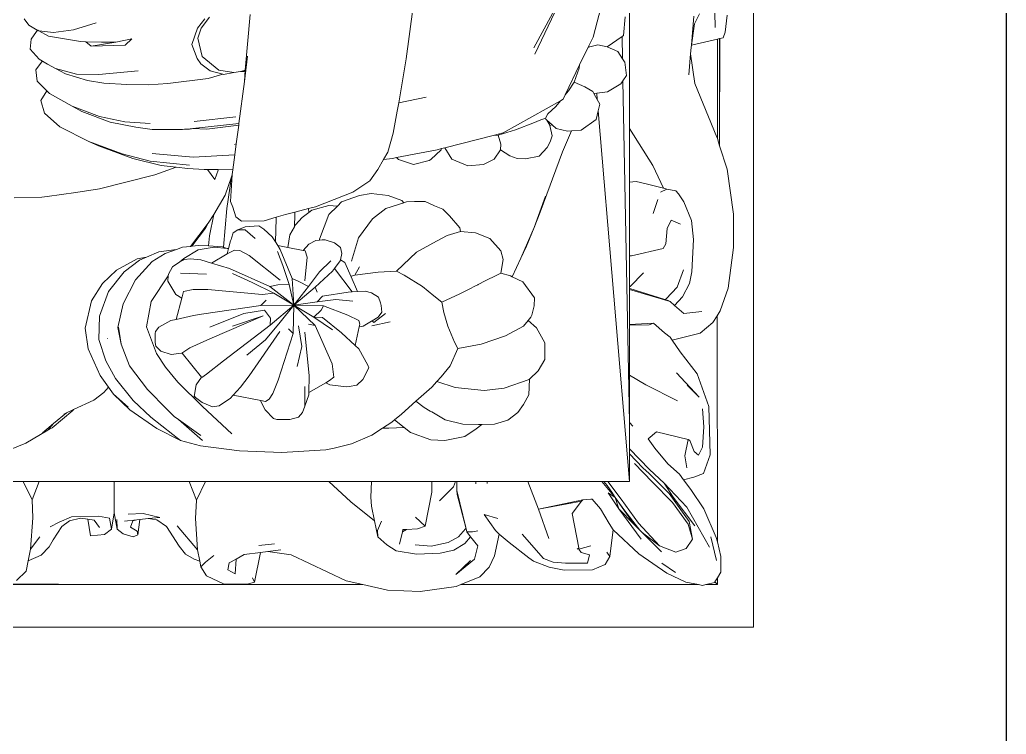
# Model space of a CAD drawing. Header units: millimetres. Extents: x 75500 to 345360, y -224327 to 19532.
# Drawn here: x 129546.4 to 129793.2, y -24538.2 to -24359.4 of the extents above; entities that cross this region are included whole.
import ezdxf

# ---------------------------------------------------------------- set-up
doc = ezdxf.new("R2010")
doc.units = ezdxf.units.MM
doc.header["$LTSCALE"] = 0.01
doc.layers.add('A-WALL', color=7, linetype='Continuous', lineweight=30)
doc.layers.add('hatch', color=251, linetype='Continuous', lineweight=0)

# ---------------------------------------------------------------- blocks, each defined once
blk = doc.blocks.new('GANESH')
at = {"layer": 'hatch'}
for p, q in [((967172.57, -140963.9), (966931.47, -140963.9)), ((967172.57, -141110.72), (967172.57, -140963.9)), ((967125.37, -140966.2), (967120.22, -140966.93)), ((967129.19, -140966.21), (967125.37, -140966.2)), ((967133.81, -140966.81), (967129.19, -140966.21)), ((967104.54, -140967.15), (967102.6, -140966.93)), ((967104.54, -140967.15), (967105.18, -140967.37)), ((967105.18, -140967.37), (967105.28, -140967.76)), ((967117.53, -140967.78), (967105.28, -140967.76)), ((967105.28, -140967.76), (967105.28, -140967.79)), ((967117.53, -140967.78), (967105.28, -140967.79)), ((967105.28, -140967.79), (967105.34, -140968.04)), ((967117.53, -140967.78), (967116.7, -140968.04)), ((967117.53, -140967.78), (967120.22, -140966.93)), ((967133.81, -140966.81), (967136.42, -140967.7)), ((967136.98, -140968.06), (967136.42, -140967.7)), ((967162.82, -140968.04), (967164.49, -140967.63)), ((967164.49, -140967.63), (967166.29, -140967.65)), ((967166.29, -140967.65), (967166.96, -140968.03)), ((967104.03, -140968.3), (967102.29, -140968.34)), ((967116.7, -140968.04), (967105.34, -140968.04)), ((967105.34, -140968.04), (967106.03, -140970.99)), ((967116.54, -140968.09), (967110.42, -140970.63)), ((967116.7, -140968.04), (967116.54, -140968.09)), ((967162.82, -140968.04), (967136.98, -140968.06)), ((967137.76, -140968.57), (967136.98, -140968.06)), ((967137.76, -140968.57), (967138.97, -140970.01)), ((967147.36, -140969.03), (967152.89, -140968.86)), ((967152.89, -140968.86), (967155, -140969.61)), ((967163.43, -140968.93), (967158.87, -140971.53)), ((967159.06, -140969.6), (967162.33, -140968.16)), ((967164.97, -140968.12), (967162.24, -140968.79)), ((967162.33, -140968.16), (967162.82, -140968.04)), ((967167.72, -140968.03), (967166.96, -140968.03)), ((967166.96, -140968.03), (967167.4, -140968.31)), ((967167.72, -140968.03), (967167.4, -140968.31)), ((967167.4, -140968.31), (967167.48, -140968.33)), ((967167.48, -140968.33), (967167.72, -140969.35)), ((967167.72, -140968.03), (967167.72, -140969.35)), ((967102.47, -140970.08), (967103.59, -140970.65)), ((967136.73, -140971.86), (967136.48, -140969.83)), ((967138.97, -140970.01), (967139.77, -140973.2)), ((967146.27, -140970.11), (967143.52, -140972.69)), ((967143.63, -140970.36), (967147.36, -140969.03)), ((967144.91, -140971.48), (967146.27, -140970.11)), ((967149.66, -140969.6), (967147.61, -140969.75)), ((967152.01, -140969.73), (967149.66, -140969.6)), ((967152.9, -140970.19), (967152.01, -140969.73)), ((967155, -140969.61), (967155.42, -140970.73)), ((967159.06, -140969.6), (967156.84, -140971.06)), ((967167.72, -140969.35), (967167.82, -140969.74)), ((967167.82, -140969.74), (967167.72, -140970.19)), ((967106.03, -140970.99), (967102.71, -140970.73)), ((967103.59, -140970.65), (967106.03, -140970.99)), ((967106.03, -140970.99), (967106.29, -140971.03)), ((967107.03, -140971.09), (967106.29, -140971.03)), ((967107.03, -140971.09), (967110.42, -140970.63)), ((967109.43, -140971.28), (967107.03, -140971.09)), ((967123.94, -140971.87), (967126.1, -140970.98)), ((967126.1, -140970.98), (967128.26, -140970.76)), ((967131.94, -140970.95), (967128.26, -140970.76)), ((967131.94, -140970.95), (967133.29, -140971.22)), ((967133.29, -140971.22), (967134.83, -140972.02)), ((967141.1, -140972.27), (967143.63, -140970.36)), ((967151.14, -140971.37), (967151.25, -140971.2)), ((967151.25, -140971.2), (967152.49, -140970.68)), ((967152.49, -140970.68), (967152.9, -140970.19)), ((967155.73, -140971.89), (967155.42, -140970.73)), ((967155.73, -140971.89), (967156.84, -140971.06)), ((967161.01, -140970.63), (967157.7, -140973.08)), ((967162.52, -140970.88), (967160.49, -140971.26)), ((967162.52, -140970.88), (967160.82, -140971.37)), ((967163.6, -140971.62), (967162.52, -140970.88)), ((967167.72, -140970.19), (967167.42, -140971.64)), ((967167.72, -140970.19), (967167.72, -140997.37)), ((967123.05, -140972.49), (967123.94, -140971.87)), ((967126.5, -140972.26), (967126.04, -140973.32)), ((967133.7, -140972.65), (967131.73, -140971.89)), ((967134.83, -140972.02), (967135.8, -140972.93)), ((967135.8, -140972.93), (967136.73, -140971.86)), ((967139.77, -140973.2), (967141.1, -140972.27)), ((967151.14, -140971.37), (967150.25, -140974.99)), ((967152.98, -140971.77), (967151.14, -140971.37)), ((967154.35, -140971.53), (967152.98, -140971.77)), ((967155.09, -140972.37), (967155.73, -140971.89)), ((967158.87, -140971.53), (967156.11, -140974.12)), ((967157.31, -140973.54), (967160.49, -140971.26)), ((967160.82, -140971.37), (967158.31, -140973.16)), ((967164.02, -140972.79), (967163.6, -140971.62)), ((967167.42, -140971.64), (967166.4, -140973.82)), ((967122.71, -140972.79), (967122.49, -140973.81)), ((967123.05, -140972.49), (967122.71, -140972.79)), ((967126.04, -140973.32), (967127, -140973.79)), ((967135.05, -140973.9), (967133.7, -140972.65)), ((967135.35, -140973.44), (967133.97, -140978.08)), ((967135.35, -140973.44), (967135.23, -140973.65)), ((967135.35, -140973.44), (967135.8, -140972.93)), ((967138.92, -140974.09), (967139.42, -140973.45)), ((967139.42, -140973.45), (967139.77, -140973.2)), ((967146.71, -140972.61), (967144.89, -140976.21)), ((967155.09, -140972.37), (967153.92, -140973.69)), ((967158.31, -140973.16), (967155.97, -140975.49)), ((967157.7, -140973.08), (967156.11, -140974.12)), ((967157.7, -140973.08), (967157.31, -140973.54)), ((967163.29, -140974.65), (967164.02, -140972.79)), ((967166.34, -140972.84), (967165.28, -140974.37)), ((967119.78, -140975.42), (967122.37, -140974.21)), ((967122.37, -140974.21), (967121.88, -140976.18)), ((967122.49, -140973.81), (967122.37, -140974.21)), ((967122.83, -140974.52), (967122.49, -140973.81)), ((967128.77, -140973.93), (967127, -140973.79)), ((967128.77, -140973.93), (967129.27, -140974.23)), ((967130.11, -140977.87), (967129.27, -140974.23)), ((967133.87, -140978.04), (967135.11, -140974.06)), ((967135.11, -140974.06), (967135.05, -140973.9)), ((967135.11, -140974.06), (967135.23, -140973.65)), ((967138.92, -140974.09), (967137.81, -140975.32)), ((967153.92, -140973.69), (967152.13, -140975.19)), ((967154.56, -140975.81), (967156.11, -140974.12)), ((967156.23, -140974.61), (967155, -140975.83)), ((967156.23, -140974.61), (967157.31, -140973.54)), ((967163.98, -140974.41), (967161.76, -140976.63)), ((967166.4, -140973.82), (967164.19, -140977.02)), ((967115.55, -140978.08), (967119.78, -140975.42)), ((967125.27, -140975.39), (967123.67, -140974.83)), ((967137.99, -140978.08), (967137.81, -140975.32)), ((967138.02, -140975.85), (967137.81, -140975.32)), ((967150.25, -140974.99), (967151.06, -140975.94)), ((967152.13, -140975.19), (967151.06, -140975.94)), ((967153.88, -140977.52), (967155.97, -140975.49)), ((967163.29, -140974.65), (967160.71, -140977.04)), ((967161.76, -140976.63), (967163.29, -140974.65)), ((967121.62, -140977.31), (967121.88, -140976.18)), ((967133.65, -140978.02), (967132.08, -140976.48)), ((967138.02, -140975.85), (967138.05, -140978.08)), ((967144.89, -140976.21), (967143.76, -140978.08)), ((967152.18, -140978.07), (967154.56, -140975.81)), ((967152.77, -140978.08), (967154.35, -140976.54)), ((967155, -140975.83), (967154.35, -140976.54)), ((967159.05, -140979.31), (967162.51, -140976.73)), ((967161.76, -140976.63), (967161.51, -140976.88)), ((967121.62, -140977.31), (967121.69, -140978.08)), ((967130.14, -140978.08), (967130.11, -140977.87)), ((967149.18, -140978.08), (967149.59, -140977.7)), ((967160.79, -140977.6), (967157.76, -140979.73)), ((967160.71, -140977.04), (967157.94, -140979.02)), ((967159.05, -140979.31), (967160.79, -140977.6)), ((967159.29, -140978.6), (967161.51, -140976.88)), ((967161.51, -140976.88), (967160.79, -140977.6)), ((967161.44, -140979.95), (967164.19, -140977.02)), ((967115.55, -140978.08), (967098.29, -140978.08)), ((967102.78, -140978.56), (967104.93, -140978.77)), ((967105.03, -140978.91), (967104.93, -140978.77)), ((967105.03, -140978.91), (967107.59, -140978.87)), ((967106.21, -140980.63), (967105.03, -140978.91)), ((967106.75, -140979.43), (967107.59, -140978.87)), ((967107.59, -140978.87), (967107.95, -140978.64)), ((967107.99, -140978.63), (967107.95, -140978.64)), ((967109.5, -140978.44), (967107.99, -140978.63)), ((967109.5, -140978.44), (967110.1, -140978.83)), ((967110.1, -140978.83), (967149.18, -140978.08)), ((967110.1, -140978.83), (967110.46, -140979.06)), ((967111.38, -140980.6), (967110.46, -140979.06)), ((967113.54, -140981.65), (967155.91, -140978.08)), ((967121.69, -140978.08), (967115.55, -140978.08)), ((967130.14, -140978.08), (967121.69, -140978.08)), ((967133.68, -140978.08), (967130.14, -140978.08)), ((967133.68, -140978.08), (967133.65, -140978.02)), ((967133.87, -140978.08), (967133.68, -140978.08)), ((967133.87, -140978.08), (967133.87, -140978.04)), ((967133.97, -140978.08), (967133.87, -140978.08)), ((967137.99, -140978.08), (967133.97, -140978.08)), ((967137.99, -140978.08), (967138.05, -140978.08)), ((967138.05, -140978.08), (967143.76, -140978.08)), ((967143.76, -140978.08), (967149.18, -140978.08)), ((967149.18, -140978.08), (967151.25, -140978.07)), ((967151.25, -140978.07), (967152.18, -140978.07)), ((967152.72, -140978.07), (967152.18, -140978.07)), ((967152.72, -140978.07), (967152.77, -140978.08)), ((967155.91, -140978.08), (967152.77, -140978.08)), ((967155.91, -140980.55), (967155.91, -140978.08)), ((967157.94, -140979.02), (967155.91, -140980.55)), ((967159.29, -140978.6), (967157.76, -140979.73)), ((967106.75, -140979.43), (967106.21, -140980.63)), ((967155.91, -140981.23), (967157.76, -140979.73)), ((967157.16, -140980.1), (967156.4, -140980.65)), ((967157.76, -140979.73), (967157.16, -140980.1)), ((967159.05, -140979.31), (967157.21, -140980.5)), ((967157.21, -140980.5), (967157.76, -140979.73)), ((967159.05, -140979.31), (967157.76, -140979.73)), ((967161.44, -140979.95), (967160.73, -140980.42)), ((967163.23, -140980.16), (967161.44, -140979.95)), ((967163.23, -140980.16), (967164.52, -140980.32)), ((967105.11, -140982.24), (967100.86, -140981.11)), ((967106.21, -140980.63), (967106, -140981.71)), ((967111.38, -140980.6), (967111.53, -140981.82)), ((967155.91, -140981), (967155.91, -140980.55)), ((967155.91, -140981), (967156.4, -140980.65)), ((967155.91, -140981.23), (967155.91, -140981)), ((967155.91, -140989.69), (967155.91, -140981.23)), ((967160.73, -140980.42), (967159.05, -140981.39)), ((967164.52, -140980.32), (967164.02, -140980.68)), ((967165.41, -140980.86), (967164.52, -140980.32)), ((967166.01, -140982.31), (967165.41, -140980.86)), ((967106.19, -140982.75), (967105.11, -140982.24)), ((967106, -140981.71), (967106.22, -140982.63)), ((967111.35, -140982.26), (967110.82, -140983.19)), ((967111.35, -140982.26), (967111.57, -140982.14)), ((967111.53, -140981.82), (967112.26, -140981.76)), ((967111.53, -140981.82), (967111.57, -140982.14)), ((967111.57, -140982.14), (967112.26, -140981.76)), ((967112.26, -140981.76), (967112.8, -140981.47)), ((967112.8, -140981.47), (967113.54, -140981.65)), ((967113.54, -140981.65), (967114.55, -140981.9)), ((967114.55, -140981.9), (967115.77, -140983.62)), ((967159.05, -140981.39), (967157.96, -140982.35)), ((967157.96, -140982.51), (967157.96, -140982.35)), ((967158.01, -140983.42), (967157.96, -140982.51)), ((967163.67, -140983.86), (967163.3, -140982.49)), ((967166.06, -140985.55), (967166.01, -140982.31)), ((967106.22, -140982.63), (967106.19, -140982.75)), ((967106.19, -140982.75), (967106.25, -140982.74)), ((967106.22, -140982.63), (967106.25, -140982.74)), ((967106.25, -140982.74), (967106.26, -140982.79)), ((967108.3, -140983.78), (967106.26, -140982.79)), ((967110.82, -140983.19), (967110.27, -140984.41)), ((967115.77, -140983.62), (967115.84, -140984.72)), ((967158.01, -140983.42), (967158.18, -140983.56)), ((967159.1, -140988.47), (967158.01, -140983.42)), ((967159.1, -140988.47), (967158.18, -140983.56)), ((967159.6, -140984.65), (967158.18, -140983.56)), ((967164.04, -140983.62), (967163.67, -140983.86)), ((967164.31, -140982.67), (967164.04, -140983.62)), ((967165.25, -140982.88), (967164.31, -140982.67)), ((967165.27, -140985.38), (967165.25, -140982.88)), ((967108.67, -140983.85), (967108.3, -140983.78)), ((967111.72, -140985.43), (967108.3, -140983.78)), ((967110.27, -140984.41), (967108.67, -140983.85)), ((967111.24, -140985.05), (967110.27, -140984.41)), ((967115.84, -140984.72), (967118.24, -140985.72)), ((967115.84, -140984.72), (967115.87, -140985.18)), ((967163.5, -140983.87), (967159.6, -140984.65)), ((967163.67, -140983.86), (967163.5, -140983.87)), ((967163.66, -140984.05), (967163.5, -140983.87)), ((967106.33, -140989.02), (967100.22, -140985.71)), ((967107.08, -140988.91), (967100.53, -140985.81)), ((967111.72, -140985.43), (967111.24, -140985.05)), ((967112.23, -140985.68), (967111.72, -140985.43)), ((967112.39, -140985.97), (967112.23, -140985.68)), ((967115.55, -140986.45), (967115.87, -140985.18)), ((967118.24, -140985.72), (967125.12, -140988.28)), ((967165.16, -140986.79), (967165.27, -140985.38)), ((967165.72, -140987.27), (967166.06, -140985.55)), ((967113.05, -140986.49), (967112.39, -140985.97)), ((967116.07, -140992.53), (967112.39, -140985.97)), ((967113.9, -140987.4), (967113.05, -140986.49)), ((967114.61, -140987.54), (967115.15, -140986.92)), ((967115.55, -140986.45), (967115.15, -140986.92)), ((967115.15, -140986.92), (967115.24, -140987.18)), ((967116.4, -140986.91), (967115.24, -140987.18)), ((967117.09, -140987.15), (967116.4, -140986.91)), ((967165.16, -140986.79), (967164.74, -140987.91)), ((967114.38, -140987.69), (967113.9, -140987.4)), ((967114.38, -140987.69), (967114.48, -140987.63)), ((967114.64, -140988.42), (967114.38, -140987.69)), ((967114.48, -140987.63), (967114.47, -140987.61)), ((967114.48, -140987.63), (967114.61, -140987.54)), ((967114.61, -140987.54), (967114.59, -140987.49)), ((967114.61, -140987.54), (967115.18, -140987.19)), ((967115.24, -140987.18), (967115.18, -140987.19)), ((967117.09, -140987.15), (967117.75, -140987.48)), ((967118.71, -140988.4), (967117.75, -140987.48)), ((967123.3, -140987.68), (967126.87, -140988.99)), ((967138.37, -140988.72), (967140.07, -140987.75)), ((967140.07, -140987.75), (967141.97, -140987.75)), ((967141.97, -140987.75), (967143.26, -140988.52)), ((967162.43, -140987.29), (967159.1, -140988.47)), ((967164.74, -140987.91), (967161.96, -140990.35)), ((967165.72, -140987.27), (967165.02, -140989.04)), ((967114.64, -140988.42), (967114.88, -140988.92)), ((967115.73, -140991.1), (967114.88, -140988.92)), ((967118.71, -140988.4), (967119.03, -140989.95)), ((967125.12, -140988.28), (967126.87, -140988.99)), ((967129.03, -140989.86), (967126.87, -140988.99)), ((967126.87, -140988.99), (967130.38, -140990.51)), ((967134.91, -140988.94), (967133.08, -140990.27)), ((967135.85, -140988.99), (967134.91, -140988.94)), ((967136.89, -140989.24), (967135.85, -140988.99)), ((967136.89, -140989.24), (967137.12, -140989.36)), ((967138.37, -140988.72), (967137.51, -140989.67)), ((967144.21, -140989.5), (967143.26, -140988.52)), ((967155.91, -140989.69), (967159.1, -140988.47)), ((967164.66, -140989.59), (967165.02, -140989.04)), ((967118.99, -140990.91), (967119.03, -140989.95)), ((967129.03, -140989.86), (967130.38, -140990.51)), ((967133.08, -140990.27), (967132.51, -140991.48)), ((967137.51, -140989.67), (967137.12, -140989.36)), ((967138.16, -140990.19), (967137.51, -140989.67)), ((967139.28, -140992.27), (967138.16, -140990.19)), ((967144.21, -140989.5), (967146, -140989.58)), ((967144.26, -140989.56), (967144.21, -140989.5)), ((967144.26, -140989.56), (967145.25, -140992.4)), ((967147.14, -140990.21), (967146, -140989.58)), ((967148.05, -140990.86), (967147.14, -140990.21)), ((967155.91, -140994.36), (967155.91, -140989.69)), ((967164.66, -140989.59), (967162.92, -140991.82)), ((967116.33, -140993.08), (967115.73, -140991.1)), ((967118.99, -140990.91), (967118.69, -140991.75)), ((967132.51, -140991.48), (967130.38, -140990.51)), ((967132.51, -140991.48), (967132.42, -140991.67)), ((967148.05, -140990.86), (967148.91, -140992)), ((967116.36, -140993.67), (967116.07, -140992.53)), ((967118.69, -140991.75), (967117.99, -140992.81)), ((967130.56, -140992.51), (967129.57, -140992.78)), ((967130.56, -140992.51), (967132.1, -140992.8)), ((967132.1, -140992.8), (967132.42, -140991.67)), ((967140.21, -140995.05), (967139.28, -140992.27)), ((967145.52, -140994.7), (967145.25, -140992.4)), ((967148.91, -140992), (967149.36, -140993.52)), ((967161.94, -140992.98), (967162.92, -140991.82)), ((967117.36, -140992.8), (967116.33, -140993.08)), ((967116.33, -140993.08), (967116.36, -140993.67)), ((967117.77, -140999.18), (967116.36, -140993.67)), ((967117.99, -140992.81), (967117.36, -140992.8)), ((967117.99, -140992.81), (967119.07, -140993.55)), ((967119.07, -140993.55), (967119.67, -140994.77)), ((967129.57, -140992.78), (967128.14, -140994.05)), ((967132.1, -140992.8), (967132.35, -140993.25)), ((967133, -140994.57), (967132.35, -140993.25)), ((967149.36, -140993.52), (967149.4, -140994.97)), ((967159.7, -140994.69), (967160.16, -140993.13)), ((967161.53, -140993.39), (967159.7, -140994.69)), ((967161.88, -140993.05), (967161.53, -140993.39)), ((967161.88, -140993.05), (967161.94, -140992.98)), ((967161.94, -140992.98), (967164.43, -140993.5)), ((967165.74, -140994.11), (967164.43, -140993.5)), ((967119.67, -140994.77), (967119.84, -140996.54)), ((967127.48, -140995.69), (967128.14, -140994.05)), ((967133, -140994.57), (967133.4, -140995.37)), ((967145.17, -140998), (967145.52, -140994.7)), ((967156.16, -140994.36), (967155.91, -140994.36)), ((967155.91, -140995.65), (967155.91, -140994.36)), ((967165.74, -140994.11), (967166.82, -140995.17)), ((967127.48, -140995.69), (967127.33, -140997.39)), ((967133.43, -140995.4), (967133.4, -140995.37)), ((967133.43, -140995.4), (967133.62, -140995.82)), ((967133.65, -140995.83), (967133.62, -140995.82)), ((967133.62, -140995.82), (967133.87, -140996.25)), ((967140.72, -140997.7), (967140.21, -140995.05)), ((967149.38, -140997.14), (967149.41, -140995.33)), ((967149.89, -140995.61), (967149.4, -140994.97)), ((967149.4, -140994.97), (967149.41, -140995.33)), ((967149.89, -140995.61), (967150.79, -140996.89)), ((967156.19, -140995.65), (967155.91, -140995.65)), ((967155.91, -140997.81), (967155.91, -140995.65)), ((967161.68, -140996.01), (967161.58, -140995.42)), ((967161.7, -140996.68), (967161.68, -140996.01)), ((967162.25, -140996.24), (967163.3, -140995.41)), ((967164.79, -140995.78), (967163.3, -140995.41)), ((967166.57, -140997.94), (967164.79, -140995.78)), ((967167.72, -140997.37), (967166.82, -140995.17)), ((967119.08, -140998.37), (967119.84, -140996.54)), ((967133.87, -140996.25), (967134.46, -140997.48)), ((967149.38, -140997.14), (967148.86, -140999.14)), ((967150.79, -140996.89), (967151.25, -140999.19)), ((967161.2, -140996.8), (967156.96, -140997.8)), ((967161.2, -140996.8), (967157.4, -140997.78)), ((967161.7, -140996.68), (967161.2, -140996.8)), ((967161.33, -140996.84), (967161.2, -140996.8)), ((967162.25, -140997.63), (967161.33, -140996.84)), ((967161.7, -140996.68), (967162.25, -140996.24)), ((967162.25, -140996.24), (967163.03, -140996.91)), ((967163.03, -140996.91), (967163.79, -140998.16)), ((967166.57, -140997.94), (967164.96, -140996.25)), ((967126.92, -140997.46), (967125.56, -140998.65)), ((967127.33, -140997.39), (967126.92, -140997.46)), ((967127.33, -140997.39), (967127.81, -140998.91)), ((967135.43, -140999.52), (967134.46, -140997.48)), ((967139.98, -140998.1), (967138.17, -140998.84)), ((967140.72, -140997.7), (967139.98, -140998.1)), ((967142.69, -140998.57), (967140.72, -140997.7)), ((967144.5, -141000.1), (967145.17, -140998)), ((967156.96, -140997.8), (967155.91, -140997.81)), ((967155.91, -140997.95), (967155.91, -140997.81)), ((967156.54, -140998.21), (967155.91, -140997.95)), ((967155.91, -141000.69), (967155.91, -140997.95)), ((967158.15, -140999.81), (967156.54, -140998.21)), ((967157.4, -140997.78), (967156.96, -140997.8)), ((967162.25, -140997.63), (967162.9, -140998.79)), ((967164.14, -140999.73), (967163.79, -140998.16)), ((967167.93, -140997.88), (967167.72, -140997.37)), ((967167.93, -140997.88), (967168.51, -141002)), ((967119.08, -140998.37), (967117.77, -140999.18)), ((967117.87, -140999.58), (967117.77, -140999.18)), ((967124.8, -140999.42), (967124.39, -141000.36)), ((967124.8, -140999.42), (967125.56, -140998.65)), ((967128.46, -141000.13), (967127.81, -140998.91)), ((967136.6, -140999.29), (967135.43, -140999.52)), ((967138.17, -140998.84), (967136.6, -140999.29)), ((967143.96, -140999.59), (967142.69, -140998.57)), ((967147.97, -141000.68), (967148.86, -140999.14)), ((967151.25, -140999.19), (967151.18, -141000.79)), ((967162.9, -140998.79), (967163.34, -141000.74)), ((967118.01, -140999.62), (967117.87, -140999.58)), ((967117.99, -141000.06), (967117.87, -140999.58)), ((967117.99, -141000.06), (967118.89, -141004.71)), ((967119.12, -141000.77), (967118.01, -140999.62)), ((967123.93, -141001.45), (967124.39, -141000.36)), ((967128.46, -141000.13), (967129.7, -141002.41)), ((967134.71, -141000.44), (967133.62, -141001.74)), ((967135.43, -140999.52), (967134.71, -141000.44)), ((967143.96, -140999.59), (967144.5, -141000.1)), ((967144.5, -141000.1), (967145.14, -141000.69)), ((967164.23, -141002.44), (967164.14, -140999.73)), ((967112.63, -141004.46), (967111.97, -141001.33)), ((967119.12, -141000.77), (967119.23, -141000.97)), ((967119.23, -141000.97), (967119.7, -141002.75)), ((967123.93, -141002.66), (967123.93, -141001.45)), ((967145.14, -141000.69), (967146.76, -141002.49)), ((967147.46, -141001.53), (967146.76, -141002.49)), ((967147.87, -141000.85), (967147.46, -141001.53)), ((967147.96, -141000.71), (967147.87, -141000.85)), ((967147.96, -141000.71), (967147.97, -141000.68)), ((967151.18, -141000.79), (967150.33, -141003.11)), ((967155.91, -141000.69), (967157.16, -141000.68)), ((967155.91, -141007.58), (967155.91, -141000.69)), ((967157.16, -141000.68), (967161.05, -141001.43)), ((967161.05, -141001.43), (967159.99, -141002.53)), ((967161.35, -141002.3), (967161.05, -141001.43)), ((967163.18, -141002.57), (967163.34, -141000.74)), ((967119.7, -141002.75), (967119.12, -141004.48)), ((967123.93, -141002.66), (967123.96, -141003.57)), ((967129.7, -141002.41), (967131.88, -141004.7)), ((967132.32, -141003.83), (967133.62, -141001.74)), ((967146.76, -141002.49), (967148.24, -141004.13)), ((967161.35, -141002.3), (967161.41, -141003.58)), ((967163.85, -141004.73), (967164.23, -141002.44)), ((967168.51, -141002), (967168.35, -141005.73)), ((967107.6, -141003.62), (967101.91, -141002.86)), ((967107.6, -141003.62), (967112.63, -141004.46)), ((967124.06, -141003.88), (967123.79, -141004.12)), ((967124.06, -141003.88), (967123.96, -141003.57)), ((967124.73, -141005.94), (967124.06, -141003.88)), ((967132.32, -141003.83), (967131.88, -141004.7)), ((967149.74, -141003.85), (967148.88, -141004.94)), ((967150.33, -141003.11), (967149.74, -141003.85)), ((967149.82, -141005.58), (967149.74, -141003.85)), ((967161.67, -141004.02), (967161.41, -141003.58)), ((967161.41, -141003.58), (967161.43, -141003.97)), ((967112.63, -141004.46), (967113.57, -141004.62)), ((967113.57, -141004.62), (967116.11, -141005.09)), ((967118.89, -141004.71), (967119.12, -141004.48)), ((967118.89, -141004.71), (967118.98, -141005.17)), ((967123.22, -141005.65), (967123.79, -141004.12)), ((967132.01, -141006.82), (967131.88, -141004.7)), ((967148.88, -141004.94), (967148.24, -141004.13)), ((967149.13, -141005.25), (967148.88, -141004.94)), ((967161.67, -141004.02), (967161.43, -141003.97)), ((967163.11, -141004.36), (967161.67, -141004.02)), ((967163.18, -141005.82), (967163.85, -141004.73)), ((967118.29, -141005.72), (967116.11, -141005.09)), ((967118.29, -141005.72), (967119.1, -141006.19)), ((967119.1, -141006.19), (967118.98, -141005.17)), ((967119.1, -141006.19), (967120.25, -141006.86)), ((967123, -141007.62), (967123.22, -141005.65)), ((967124.73, -141005.94), (967125.89, -141007.46)), ((967137.75, -141007.32), (967136.71, -141005.96)), ((967138.13, -141007.53), (967137.67, -141005.44)), ((967149.13, -141005.25), (967149.83, -141006.32)), ((967149.82, -141005.58), (967149.83, -141006.32)), ((967163.18, -141005.82), (967162.27, -141006.85)), ((967168.35, -141005.73), (967167.72, -141008.56)), ((967121.54, -141007.75), (967120.25, -141006.86)), ((967132.01, -141006.82), (967132.34, -141009.48)), ((967134.35, -141007.58), (967134.84, -141006.78)), ((967135.48, -141006.54), (967134.84, -141006.78)), ((967135.48, -141006.54), (967135.79, -141006.48)), ((967135.79, -141006.48), (967136.56, -141006.37)), ((967137.14, -141006.82), (967136.56, -141006.37)), ((967137.54, -141007.48), (967137.14, -141006.82)), ((967137.54, -141007.48), (967137.75, -141007.32)), ((967149.83, -141006.32), (967150.62, -141007.52)), ((967160.41, -141007.23), (967158.27, -141009.94)), ((967158.73, -141007.57), (967160.41, -141007.23)), ((967160.41, -141007.23), (967162.27, -141006.85)), ((967161.54, -141006.87), (967160.46, -141006.43)), ((967162.27, -141006.85), (967161.54, -141006.87)), ((967121.54, -141007.75), (967122.84, -141009.69)), ((967123, -141007.62), (967123.22, -141008.93)), ((967125.89, -141007.46), (967128.07, -141009.04)), ((967134.35, -141007.58), (967134.16, -141008.29)), ((967134.22, -141009.17), (967134.16, -141008.29)), ((967137.59, -141007.57), (967137.54, -141007.48)), ((967138.15, -141008.51), (967137.59, -141007.57)), ((967142.62, -141008), (967140.74, -141009.02)), ((967142.62, -141008), (967142.93, -141007.87)), ((967142.93, -141007.87), (967144.26, -141008.54)), ((967150.62, -141007.52), (967151.63, -141009.84)), ((967157.72, -141007.65), (967155.91, -141007.58)), ((967155.91, -141012.44), (967155.91, -141007.58)), ((967158.73, -141007.57), (967157.72, -141007.65)), ((967123.96, -141010.99), (967123.22, -141008.93)), ((967130.74, -141009.84), (967128.07, -141009.04)), ((967132.34, -141009.48), (967131.39, -141008.94)), ((967132.34, -141009.48), (967132.46, -141009.84)), ((967134.22, -141009.17), (967132.51, -141009.91)), ((967134.26, -141009.76), (967134.22, -141009.17)), ((967137.52, -141009), (967136.92, -141010.28)), ((967137.95, -141008.91), (967137.52, -141009)), ((967137.95, -141008.91), (967138.24, -141008.98)), ((967138.15, -141008.51), (967138.24, -141008.98)), ((967138.24, -141008.98), (967140.36, -141009.44)), ((967138.94, -141011.01), (967140.36, -141009.44)), ((967140.36, -141009.44), (967140.74, -141009.02)), ((967144.26, -141008.54), (967144.9, -141009.26)), ((967144.9, -141009.26), (967145.07, -141010.13)), ((967167.72, -141008.56), (967167.3, -141010.48)), ((967167.72, -141008.56), (967167.72, -141036.43)), ((967122.84, -141009.69), (967124.52, -141013.96)), ((967130.6, -141011.13), (967130.88, -141010.61)), ((967132.51, -141009.91), (967130.88, -141010.61)), ((967134.26, -141009.76), (967131.56, -141011.8)), ((967132.46, -141009.84), (967132.51, -141009.91)), ((967134.26, -141009.76), (967134.29, -141010.25)), ((967134.75, -141013.16), (967134.29, -141010.25)), ((967135.3, -141009.69), (967135.11, -141011.64)), ((967135.84, -141013.04), (967136.92, -141010.28)), ((967145.1, -141010.42), (967144.88, -141012.32)), ((967145.1, -141010.42), (967145.07, -141010.13)), ((967152.13, -141011.85), (967151.63, -141009.84)), ((967158.27, -141009.94), (967155.91, -141012.44)), ((967167.3, -141010.48), (967164.33, -141016.76)), ((967123.96, -141010.99), (967124.43, -141011.46)), ((967124.37, -141012.45), (967124.43, -141011.46)), ((967124.43, -141011.46), (967125.4, -141012.46)), ((967128.29, -141012.88), (967128.65, -141011.81)), ((967128.65, -141011.81), (967129.19, -141011.1)), ((967129.19, -141011.1), (967129.84, -141010.97)), ((967130.6, -141011.13), (967129.84, -141010.97)), ((967130.7, -141011.15), (967130.6, -141011.13)), ((967131.56, -141011.8), (967130.7, -141011.15)), ((967131.88, -141012.04), (967131.56, -141011.8)), ((967135.37, -141013.76), (967135.11, -141011.64)), ((967138.94, -141011.01), (967137.16, -141013.18)), ((967124.91, -141014.38), (967124.37, -141012.45)), ((967128.22, -141013.53), (967125.4, -141012.46)), ((967128.29, -141012.88), (967128.31, -141013.2)), ((967130.68, -141012.2), (967131.95, -141013.51)), ((967131.88, -141012.04), (967133.7, -141014.01)), ((967137.15, -141014.15), (967138.6, -141012.03)), ((967142.48, -141012.08), (967138.09, -141013.99)), ((967144.01, -141011.88), (967142.48, -141012.08)), ((967144.39, -141012.36), (967144.01, -141011.88)), ((967144.39, -141012.36), (967144.63, -141012.78)), ((967144.88, -141012.32), (967144.63, -141012.78)), ((967144.63, -141012.78), (967145.75, -141014.72)), ((967152.13, -141011.85), (967152.3, -141012.77)), ((967152.42, -141014.68), (967152.3, -141012.77)), ((967155.91, -141026.56), (967155.91, -141012.44)), ((967124.52, -141013.96), (967124.73, -141014.77)), ((967128.35, -141013.52), (967128.22, -141013.53)), ((967128.35, -141013.52), (967128.31, -141013.2)), ((967128.39, -141013.92), (967128.35, -141013.52)), ((967128.8, -141014.72), (967128.39, -141013.92)), ((967133.64, -141014.78), (967131.95, -141013.51)), ((967134.28, -141013.79), (967133.7, -141014.01)), ((967133.7, -141014.01), (967135.76, -141016.45)), ((967135.37, -141013.76), (967134.75, -141013.16)), ((967135.37, -141013.76), (967135.76, -141016.45)), ((967135.76, -141016.45), (967135.84, -141013.04)), ((967138.09, -141013.99), (967135.76, -141016.45)), ((967136.35, -141013.32), (967135.84, -141013.04)), ((967137.15, -141014.15), (967136.35, -141013.32)), ((967137.15, -141014.15), (967137.16, -141013.18)), ((967137.94, -141014.78), (967138.09, -141013.99)), ((967124.73, -141014.77), (967125.16, -141014.72)), ((967124.73, -141014.77), (967125.13, -141016.33)), ((967125.16, -141014.72), (967124.91, -141014.38)), ((967125.75, -141015.51), (967125.16, -141014.72)), ((967129.53, -141015.38), (967128.8, -141014.72)), ((967129.57, -141015.16), (967129.53, -141015.38)), ((967130.28, -141014.93), (967129.57, -141015.16)), ((967132.99, -141015.19), (967130.28, -141014.93)), ((967133.64, -141014.78), (967133.06, -141015.87)), ((967135.76, -141016.45), (967133.64, -141014.78)), ((967135.76, -141016.45), (967137.15, -141014.15)), ((967143.83, -141014.71), (967138.87, -141015.2)), ((967145.75, -141014.72), (967143.83, -141014.71)), ((967147.32, -141015.18), (967145.07, -141015.2)), ((967146.01, -141014.72), (967145.75, -141014.72)), ((967146.01, -141014.72), (967147.32, -141015.18)), ((967148.02, -141015.46), (967147.32, -141015.18)), ((967152.42, -141014.68), (967152.63, -141017.81)), ((967125.38, -141016.32), (967125.13, -141016.33)), ((967125.13, -141016.33), (967125.4, -141017.4)), ((967126.8, -141016.37), (967125.38, -141016.32)), ((967125.75, -141015.51), (967126.58, -141016.24)), ((967126.58, -141016.24), (967126.8, -141016.37)), ((967129.53, -141015.38), (967129.18, -141017.15)), ((967132.7, -141016.63), (967133.06, -141015.87)), ((967140.5, -141015.54), (967138.12, -141015.92)), ((967140.5, -141015.54), (967142.79, -141016.07)), ((967148.02, -141015.46), (967148.56, -141015.91)), ((967148.56, -141015.91), (967148.85, -141016.89)), ((967125.4, -141017.4), (967125.72, -141018.46)), ((967126.8, -141016.37), (967127.74, -141016.91)), ((967127.74, -141016.91), (967129.18, -141017.15)), ((967129.18, -141017.15), (967128.96, -141018.27)), ((967132.7, -141016.63), (967129.4, -141017.99)), ((967133.42, -141016.99), (967131.22, -141017.7)), ((967135.76, -141016.45), (967132.7, -141016.63)), ((967135.76, -141016.45), (967133.42, -141016.99)), ((967133.45, -141018.29), (967133.42, -141016.99)), ((967133.62, -141019.19), (967135.76, -141016.45)), ((967134.4, -141018.74), (967135.76, -141016.45)), ((967135.79, -141020.23), (967135.76, -141016.45)), ((967135.76, -141016.45), (967138.04, -141019.15)), ((967137.7, -141018.01), (967135.76, -141016.45)), ((967138.99, -141016.54), (967135.76, -141016.45)), ((967138.99, -141016.54), (967138.47, -141017.07)), ((967144.35, -141018.24), (967138.99, -141016.54)), ((967148.85, -141016.89), (967148.83, -141018.4)), ((967164.33, -141016.76), (967163.94, -141019.42)), ((967125.85, -141018.47), (967125.72, -141018.46)), ((967125.72, -141018.46), (967126.12, -141019.82)), ((967128.53, -141018.55), (967125.85, -141018.47)), ((967128.53, -141018.55), (967127.97, -141018.92)), ((967128.96, -141018.27), (967128.53, -141018.55)), ((967129.4, -141017.99), (967128.96, -141018.27)), ((967131.22, -141017.7), (967129.62, -141018.31)), ((967130.09, -141021.54), (967132.89, -141018.02)), ((967133.62, -141019.19), (967133.45, -141018.29)), ((967139.73, -141019.68), (967137.7, -141018.01)), ((967143.83, -141021.55), (967138.77, -141018.04)), ((967145.85, -141018.83), (967144.35, -141018.24)), ((967148.73, -141018.77), (967148.83, -141018.4)), ((967152.63, -141017.81), (967152.42, -141022.67)), ((967163.94, -141019.42), (967163.74, -141017.93)), ((967127.09, -141019.88), (967127.97, -141018.92)), ((967131.59, -141023.8), (967133.62, -141019.19)), ((967133.17, -141021.2), (967134.4, -141018.74)), ((967134.56, -141020.06), (967134.4, -141018.74)), ((967135.79, -141020.23), (967135.2, -141019.61)), ((967137.26, -141019.13), (967136.34, -141019.79)), ((967138.04, -141019.15), (967137.26, -141019.13)), ((967142.13, -141024.47), (967138.04, -141019.15)), ((967139.73, -141019.68), (967141.48, -141021.82)), ((967146.52, -141019.26), (967145.85, -141018.83)), ((967146.52, -141019.26), (967146.79, -141019.67)), ((967146.79, -141019.67), (967146.68, -141020.23)), ((967146.78, -141020.2), (967147.75, -141019.72)), ((967147.75, -141019.72), (967148.73, -141018.77)), ((967163.24, -141020.43), (967163.07, -141018.64)), ((967164.04, -141020.26), (967163.94, -141019.42)), ((967126.12, -141019.82), (967126.17, -141022.43)), ((967126.7, -141020.46), (967127.09, -141019.88)), ((967126.7, -141020.46), (967126.8, -141022)), ((967133.99, -141026.27), (967134.56, -141020.06)), ((967135.79, -141020.23), (967136.79, -141027)), ((967136.34, -141019.79), (967136.71, -141022.16)), ((967136.99, -141019.95), (967138.16, -141023.47)), ((967139.6, -141026.04), (967136.99, -141019.95)), ((967146.68, -141020.23), (967146.07, -141023.38)), ((967146.78, -141020.2), (967146.68, -141020.23)), ((967167.43, -141020.94), (967164.04, -141020.26)), ((967164.29, -141022.13), (967164.04, -141020.26)), ((967108.91, -141021.99), (967102.54, -141021.43)), ((967107.28, -141021.73), (967110.18, -141022.1)), ((967128.15, -141020.86), (967127.17, -141022)), ((967130.09, -141021.54), (967129.52, -141022.63)), ((967133.17, -141021.2), (967132.13, -141023.46)), ((967145.13, -141022.56), (967143.83, -141021.55)), ((967167.43, -141020.94), (967166.93, -141021.16)), ((967167.67, -141021.77), (967167.43, -141020.94)), ((967167.67, -141021.77), (967167.66, -141024.4)), ((967109.06, -141022.55), (967108.91, -141021.99)), ((967109.04, -141022.16), (967108.91, -141021.99)), ((967110.18, -141022.1), (967108.91, -141021.99)), ((967109.04, -141022.16), (967109.06, -141022.55)), ((967109.06, -141022.55), (967109.15, -141023.32)), ((967110.18, -141022.1), (967115.01, -141022.73)), ((967114.24, -141023.06), (967114.77, -141027.82)), ((967115.58, -141027.98), (967115.01, -141022.73)), ((967115.01, -141022.73), (967115.17, -141022.75)), ((967115.17, -141022.75), (967115.65, -141026.38)), ((967115.17, -141022.75), (967117.32, -141023.05)), ((967117.4, -141023.24), (967117.32, -141023.05)), ((967117.32, -141023.05), (967118.56, -141023.19)), ((967125.65, -141023.06), (967124.55, -141023.43)), ((967126.17, -141022.43), (967125.65, -141023.06)), ((967127.14, -141022.86), (967126.8, -141022)), ((967127.14, -141022.86), (967127.17, -141022)), ((967127.14, -141022.86), (967127.48, -141023.37)), ((967129.52, -141022.63), (967129.46, -141023.21)), ((967138.29, -141026.06), (967136.71, -141022.16)), ((967145.13, -141022.56), (967146.07, -141023.38)), ((967151.86, -141027.13), (967152.42, -141022.67)), ((967164.79, -141023.04), (967164.29, -141022.13)), ((967166.5, -141023.16), (967164.79, -141023.04)), ((967165.21, -141023.82), (967164.79, -141023.04)), ((967108.91, -141025), (967109.15, -141023.32)), ((967109.15, -141023.32), (967109.39, -141024.49)), ((967118.56, -141023.19), (967118.86, -141027.96)), ((967118.56, -141023.19), (967120.28, -141023.42)), ((967120.28, -141023.42), (967120.26, -141025.11)), ((967120.28, -141023.42), (967120.84, -141023.49)), ((967120.84, -141023.49), (967120.87, -141023.49)), ((967120.87, -141023.49), (967121.09, -141023.57)), ((967120.87, -141023.49), (967123.91, -141023.68)), ((967121.09, -141023.57), (967124.72, -141024.1)), ((967121.09, -141023.57), (967123.2, -141024.3)), ((967123.91, -141023.68), (967124.55, -141023.43)), ((967129.13, -141024.47), (967124.72, -141024.1)), ((967127.48, -141023.37), (967128.12, -141023.58)), ((967128.12, -141023.58), (967128.24, -141023.61)), ((967128.41, -141023.67), (967128.24, -141023.61)), ((967128.41, -141023.67), (967129.28, -141023.9)), ((967129.13, -141025.54), (967129.27, -141024.05)), ((967129.13, -141024.47), (967129.27, -141024.05)), ((967129.27, -141024.05), (967129.28, -141023.9)), ((967129.28, -141023.9), (967129.9, -141024.07)), ((967129.9, -141024.07), (967129.46, -141023.21)), ((967129.9, -141024.07), (967129.93, -141024.06)), ((967130.95, -141025.87), (967129.9, -141024.07)), ((967131.59, -141023.8), (967130.95, -141025.87)), ((967146.07, -141023.38), (967146.45, -141023.71)), ((967146.94, -141024.47), (967146.45, -141023.71)), ((967150.46, -141023.52), (967147.37, -141026.87)), ((967166.02, -141024), (967165.21, -141023.82)), ((967166.5, -141023.16), (967166.02, -141024)), ((967108.91, -141025), (967107.32, -141026.93)), ((967109.37, -141024.57), (967108.98, -141026.01)), ((967109.39, -141024.49), (967109.37, -141024.57)), ((967109.37, -141024.57), (967109.86, -141026.25)), ((967120.26, -141025.11), (967120.25, -141026.31)), ((967120.34, -141025.09), (967120.26, -141025.11)), ((967121.4, -141025.48), (967120.34, -141025.09)), ((967123.2, -141024.3), (967125.38, -141025.59)), ((967129, -141026.21), (967129.08, -141024.61)), ((967129.08, -141024.61), (967129.13, -141024.47)), ((967129.16, -141024.47), (967129.13, -141024.47)), ((967143.65, -141026.43), (967142.13, -141024.47)), ((967146.94, -141024.47), (967147.26, -141024.97)), ((967147.26, -141024.97), (967147.38, -141025.75)), ((967167.66, -141024.4), (967166.71, -141026.44)), ((967104.1, -141027.05), (967102.85, -141026.08)), ((967108.98, -141026.01), (967108.16, -141027.08)), ((967109.86, -141026.25), (967110.41, -141030.86)), ((967115.65, -141026.38), (967115.58, -141027.98)), ((967121.4, -141025.48), (967120.25, -141026.31)), ((967120.25, -141026.31), (967120.25, -141026.7)), ((967127.84, -141026.08), (967125.38, -141025.59)), ((967125.38, -141025.59), (967126.4, -141026.23)), ((967126.4, -141026.23), (967129.05, -141028.24)), ((967126.4, -141026.23), (967126.97, -141026.53)), ((967129, -141026.21), (967127.84, -141026.08)), ((967128.95, -141027.33), (967129, -141026.21)), ((967129.13, -141025.54), (967129.43, -141027.37)), ((967130.95, -141025.87), (967130.57, -141027.09)), ((967132.12, -141029.4), (967132.22, -141026.42)), ((967133.98, -141027.95), (967133.99, -141026.27)), ((967140.65, -141028.33), (967139.6, -141026.04)), ((967144.03, -141026.96), (967143.65, -141026.43)), ((967146.89, -141026.94), (967147.38, -141025.75)), ((967165.17, -141026.56), (967164.4, -141025.57)), ((967166.71, -141026.44), (967165.69, -141027.07)), ((967103.04, -141026.62), (967104.09, -141027.46)), ((967105.95, -141028.09), (967104.09, -141027.46)), ((967105.23, -141027.4), (967104.1, -141027.05)), ((967107.32, -141026.93), (967105.23, -141027.4)), ((967107.57, -141027.5), (967105.95, -141028.09)), ((967107.57, -141027.5), (967108.16, -141027.08)), ((967120.25, -141026.7), (967120.14, -141028.55)), ((967126.97, -141026.53), (967129.03, -141028.1)), ((967129.03, -141028.1), (967128.95, -141027.33)), ((967130.42, -141029.01), (967129.43, -141027.37)), ((967130.45, -141028.29), (967130.57, -141027.09)), ((967136.95, -141027.91), (967136.79, -141027)), ((967141.27, -141029.21), (967144.01, -141027.01)), ((967144.01, -141027.01), (967144.03, -141026.96)), ((967144.86, -141027.6), (967144.01, -141027.01)), ((967147.37, -141026.87), (967144.56, -141029.71)), ((967144.86, -141027.6), (967146.19, -141027.82)), ((967146.89, -141026.94), (967146.19, -141027.82)), ((967151.24, -141026.89), (967148.85, -141029.61)), ((967150.66, -141027.06), (967148.85, -141029.61)), ((967151.86, -141027.13), (967151.25, -141029.4)), ((967158.05, -141027.58), (967155.91, -141026.56)), ((967155.91, -141028.4), (967155.91, -141026.56)), ((967158.05, -141027.58), (967155.91, -141028.4)), ((967160.15, -141027.67), (967158.05, -141027.58)), ((967163.73, -141027.45), (967160.15, -141027.67)), ((967163.73, -141027.45), (967161, -141029.78)), ((967165.02, -141027.2), (967163.73, -141027.45)), ((967164.79, -141027.85), (967165.02, -141027.2)), ((967165.69, -141027.07), (967165.02, -141027.2)), ((967165.69, -141027.07), (967165.17, -141026.56)), ((967115.58, -141027.98), (967115.61, -141028.29)), ((967115.61, -141028.29), (967115.66, -141028.17)), ((967115.61, -141028.29), (967115.66, -141028.37)), ((967115.66, -141028.37), (967115.63, -141028.5)), ((967115.63, -141028.5), (967115.66, -141028.57)), ((967115.66, -141028.57), (967115.63, -141028.59)), ((967115.66, -141028.57), (967115.66, -141028.94)), ((967118.86, -141027.96), (967118.44, -141032.64)), ((967119.77, -141028.38), (967119.3, -141032.85)), ((967119.98, -141029.89), (967120.14, -141028.55)), ((967129.05, -141028.24), (967129.03, -141028.1)), ((967129.15, -141029.17), (967129.05, -141028.24)), ((967130.56, -141028.96), (967130.45, -141028.29)), ((967134.19, -141029.04), (967133.98, -141027.95)), ((967136.95, -141027.91), (967137.39, -141029.88)), ((967141.25, -141029.23), (967140.65, -141028.33)), ((967146.19, -141027.82), (967146.19, -141027.72)), ((967155.91, -141036.98), (967155.91, -141028.4)), ((967164.24, -141028.82), (967164.79, -141027.85)), ((967115.66, -141028.94), (967115.68, -141029.17)), ((967115.67, -141032.63), (967115.68, -141029.17)), ((967129.39, -141029.86), (967129.15, -141029.17)), ((967129.39, -141029.86), (967129.66, -141031.88)), ((967129.85, -141031.16), (967129.39, -141029.86)), ((967130.42, -141029.01), (967130.8, -141029.49)), ((967130.56, -141028.96), (967130.8, -141029.49)), ((967131.38, -141030.33), (967130.8, -141029.49)), ((967134.97, -141029.25), (967134.19, -141029.04)), ((967134.53, -141029.92), (967134.97, -141029.25)), ((967137.39, -141029.88), (967134.97, -141029.25)), ((967141.25, -141029.23), (967141.27, -141029.21)), ((967141.31, -141029.59), (967141.27, -141029.21)), ((967141.31, -141029.59), (967141.4, -141030.48)), ((967144.56, -141029.71), (967142.87, -141031.1)), ((967148.85, -141029.61), (967148.48, -141030.12)), ((967149.88, -141032.11), (967151.25, -141029.4)), ((967151.25, -141029.4), (967150.54, -141030.28)), ((967163.34, -141029.55), (967161.07, -141030.99)), ((967163.34, -141029.55), (967164.24, -141028.82)), ((967110.57, -141033.07), (967110.41, -141030.86)), ((967119.79, -141031.62), (967119.98, -141029.89)), ((967120.86, -141032.32), (967119.98, -141029.89)), ((967132.23, -141030.78), (967131.38, -141030.33)), ((967132.4, -141030.79), (967132.23, -141030.78)), ((967132.4, -141030.79), (967135.33, -141032.77)), ((967133.04, -141030.83), (967132.4, -141030.79)), ((967133.04, -141030.83), (967134.53, -141029.92)), ((967137.39, -141029.88), (967137.52, -141030.5)), ((967138.28, -141031.88), (967137.52, -141030.5)), ((967141.01, -141031.65), (967141.4, -141030.48)), ((967147.71, -141030.91), (967145.4, -141033.18)), ((967147.71, -141030.91), (967147.76, -141030.84)), ((967147.76, -141030.84), (967148.48, -141030.12)), ((967150.54, -141030.28), (967148.57, -141032.78)), ((967161.07, -141030.99), (967160.32, -141032.11)), ((967119.79, -141031.62), (967118.98, -141034.86)), ((967130.28, -141033.3), (967129.66, -141031.88)), ((967130.77, -141032.64), (967129.85, -141031.16)), ((967138.77, -141032.25), (967138.28, -141031.88)), ((967141.01, -141031.65), (967140.46, -141032.2)), ((967141.29, -141032.15), (967142.87, -141031.1)), ((967147.75, -141035.2), (967149.88, -141032.11)), ((967160.03, -141031.75), (967159.58, -141033.66)), ((967160.17, -141033.08), (967160.03, -141031.75)), ((967160.17, -141033.08), (967160.32, -141032.11)), ((967110.57, -141033.07), (967110.55, -141035.54)), ((967114.99, -141032.87), (967114.79, -141035.78)), ((967115.67, -141032.63), (967115.43, -141034.51)), ((967118.45, -141036.05), (967119.3, -141032.85)), ((967120.86, -141032.32), (967122.46, -141038.66)), ((967132.88, -141034.54), (967130.77, -141032.64)), ((967138.26, -141033.28), (967135.33, -141032.77)), ((967138.26, -141033.28), (967141.29, -141032.15)), ((967138.77, -141032.25), (967139, -141032.28)), ((967139, -141032.28), (967139.01, -141032.24)), ((967139, -141032.28), (967140.03, -141032.28)), ((967140.03, -141032.28), (967140.46, -141032.2)), ((967142.7, -141035.23), (967145.4, -141033.18)), ((967146.67, -141034.82), (967148.57, -141032.78)), ((967160.27, -141034.03), (967160.17, -141033.08)), ((967108.98, -141034.22), (967109.4, -141038.72)), ((967130.48, -141034.34), (967130.28, -141033.3)), ((967130.63, -141034.08), (967130.28, -141033.3)), ((967131.78, -141036.73), (967130.48, -141034.34)), ((967131.95, -141035.85), (967130.63, -141034.08)), ((967159.58, -141033.66), (967159.68, -141035.37)), ((967162.02, -141034.27), (967160.27, -141034.03)), ((967160.3, -141034.38), (967160.27, -141034.03)), ((967160.41, -141034.85), (967160.3, -141034.38)), ((967160.45, -141035.81), (967160.3, -141034.38)), ((967161.59, -141034.34), (967161.16, -141035.1)), ((967162.02, -141034.27), (967161.59, -141034.34)), ((967162.24, -141034.8), (967162.02, -141034.27)), ((967106.02, -141035.71), (967105.3, -141034.97)), ((967105.3, -141034.97), (967105.7, -141036.8)), ((967115.43, -141034.51), (967114.84, -141037.44)), ((967117.55, -141038.78), (967118.98, -141034.86)), ((967135.61, -141035.94), (967132.88, -141034.54)), ((967140.23, -141036.19), (967142.7, -141035.23)), ((967144.16, -141036.82), (967146.67, -141034.82)), ((967147.75, -141035.2), (967145.96, -141037.05)), ((967145.96, -141037.05), (967147.44, -141035.39)), ((967161.16, -141035.1), (967160.41, -141034.85)), ((967161.93, -141035.97), (967162.24, -141034.8)), ((967106.02, -141035.71), (967106.14, -141039.6)), ((967110.55, -141035.54), (967110.39, -141038.16)), ((967114.79, -141035.78), (967114.19, -141038.67)), ((967118.45, -141036.05), (967117.04, -141039.86)), ((967131.95, -141035.85), (967134.22, -141037.63)), ((967138.33, -141036.57), (967135.61, -141035.94)), ((967140.23, -141036.19), (967138.3, -141036.48)), ((967138.33, -141036.57), (967140.23, -141036.19)), ((967161.93, -141035.97), (967161.39, -141036.64)), ((967167.72, -141036.73), (967167.72, -141036.43)), ((967105.7, -141038.42), (967105.7, -141036.8)), ((967105.7, -141036.8), (967106.14, -141039.6)), ((967114.84, -141037.44), (967113.62, -141040.66)), ((967133.27, -141038.32), (967131.78, -141036.73)), ((967137.04, -141038.64), (967134.22, -141037.63)), ((967139.61, -141037.75), (967139.58, -141037.76)), ((967142.12, -141037.92), (967144.16, -141036.82)), ((967143.81, -141038.57), (967145.16, -141037.61)), ((967145.16, -141037.61), (967145.96, -141037.05)), ((967145.16, -141037.61), (967145.74, -141038.17)), ((967156.08, -141036.98), (967155.91, -141036.98)), ((967155.91, -141045.55), (967155.91, -141036.98)), ((967159.51, -141036.98), (967156.08, -141036.98)), ((967161.39, -141036.64), (967159.51, -141036.98)), ((967161.36, -141037.27), (967159.51, -141036.98)), ((967159.88, -141038.78), (967160.11, -141037.53)), ((967161.36, -141037.27), (967160.11, -141037.53)), ((967161.39, -141036.64), (967160.27, -141036.68)), ((967161.99, -141038.09), (967161.36, -141037.27)), ((967167.72, -141036.73), (967167.63, -141049.98)), ((967167.72, -141036.73), (967167.71, -141050.32)), ((967105.7, -141038.42), (967105.65, -141040.21)), ((967109.36, -141041.28), (967109.4, -141038.72)), ((967110.39, -141038.16), (967110.07, -141040.03)), ((967113, -141041.77), (967114.19, -141038.67)), ((967117.55, -141038.78), (967117.04, -141039.86)), ((967122.46, -141038.66), (967122.89, -141041.36)), ((967135.28, -141039.57), (967133.27, -141038.32)), ((967139.68, -141038.74), (967137.04, -141038.64)), ((967139.68, -141038.74), (967142.12, -141037.92)), ((967143.81, -141038.57), (967140.75, -141039.94)), ((967145.74, -141038.17), (967146.63, -141039.29)), ((967159.88, -141038.78), (967159.95, -141041.84)), ((967161.17, -141038.65), (967160.35, -141039.25)), ((967161.99, -141038.09), (967162.14, -141039.69)), ((967103.49, -141039.02), (967104.28, -141041.64)), ((967106.14, -141039.6), (967105.65, -141040.21)), ((967117.04, -141039.86), (967115.38, -141043.2)), ((967135.28, -141039.57), (967138.38, -141040.28)), ((967138.38, -141040.28), (967140.75, -141039.94)), ((967147.71, -141041.64), (967146.63, -141039.29)), ((967160.24, -141039.99), (967160.11, -141040.84)), ((967160.35, -141039.25), (967160.24, -141039.99)), ((967162.14, -141039.69), (967160.24, -141039.99)), ((967105.63, -141040.82), (967105.3, -141042.66)), ((967105.65, -141040.21), (967105.63, -141040.82)), ((967110.07, -141040.03), (967109.32, -141042.56)), ((967113.62, -141040.66), (967113, -141041.77)), ((967160.42, -141042.1), (967160.11, -141040.84)), ((967104.6, -141043.91), (967104.28, -141041.64)), ((967109.36, -141041.28), (967108.69, -141043.69)), ((967111.55, -141044.38), (967113, -141041.77)), ((967123.33, -141044.63), (967122.89, -141041.36)), ((967147.81, -141041.72), (967147.71, -141041.64)), ((967148.06, -141042.41), (967147.71, -141041.64)), ((967147.81, -141041.72), (967149.8, -141044.07)), ((967160.57, -141043.27), (967159.95, -141041.84)), ((967160.42, -141042.1), (967161.08, -141042.97)), ((967105, -141044.47), (967105.3, -141042.66)), ((967108.69, -141043.69), (967109.32, -141042.56)), ((967113.81, -141044.95), (967115.38, -141043.2)), ((967148.06, -141042.41), (967149.3, -141043.9)), ((967148.22, -141042.75), (967148.06, -141042.41)), ((967160.57, -141043.27), (967161.13, -141044.3)), ((967162.61, -141043.94), (967161.08, -141042.97)), ((967104.38, -141045.6), (967104.6, -141043.91)), ((967105, -141044.47), (967104.38, -141045.6)), ((967108.21, -141044.59), (967108.69, -141043.69)), ((967111.26, -141044.67), (967111.55, -141044.38)), ((967150.06, -141044.56), (967149.3, -141043.9)), ((967149.3, -141043.9), (967150.37, -141045.19)), ((967149.8, -141044.07), (967150.06, -141044.56)), ((967163.38, -141044.42), (967162.61, -141043.94)), ((967164.35, -141045.33), (967163.38, -141044.42)), ((967104.33, -141045.69), (967104.38, -141045.6)), ((967107.65, -141045.57), (967106.51, -141046.58)), ((967107.86, -141045.19), (967107.65, -141045.57)), ((967108.21, -141044.59), (967107.86, -141045.19)), ((967107.97, -141045.3), (967107.86, -141045.19)), ((967108.86, -141045.92), (967107.97, -141045.3)), ((967110.17, -141045.77), (967111.26, -141044.67)), ((967112.36, -141045.35), (967111.26, -141044.67)), ((967113.81, -141044.95), (967112.36, -141045.35)), ((967123.33, -141044.63), (967123.41, -141045.25)), ((967123.5, -141048.42), (967123.41, -141045.25)), ((967150.06, -141044.56), (967151.56, -141047.07)), ((967158.04, -141046.34), (967155.91, -141045.55)), ((967155.91, -141047.4), (967155.91, -141045.55)), ((967162.24, -141045.48), (967163.68, -141046.53)), ((967164.35, -141045.33), (967165.01, -141046.8)), ((967103.03, -141047.27), (967103.76, -141046.75)), ((967104.31, -141045.77), (967103.76, -141046.75)), ((967104.31, -141045.77), (967104.33, -141045.69)), ((967104.46, -141045.87), (967104.33, -141045.69)), ((967104.46, -141045.87), (967105.36, -141046.48)), ((967105.36, -141046.48), (967106.51, -141046.58)), ((967110.17, -141045.77), (967108.86, -141045.92)), ((967155.91, -141047.4), (967158.04, -141046.34)), ((967160.08, -141046.28), (967158.04, -141046.34)), ((967163.68, -141046.53), (967160.08, -141046.28)), ((967163.68, -141046.53), (967165.01, -141046.8)), ((967151.56, -141047.07), (967153.06, -141050.84)), ((967155.91, -141061.52), (967155.91, -141047.4)), ((967165.01, -141046.8), (967166.17, -141047.04)), ((967167.24, -141048.15), (967166.17, -141047.04))]:
    blk.add_line(p, q, dxfattribs=at)

msp = doc.modelspace()

# ---------------------------------------------------------------- linework, layer by layer
at = {"layer": 'A-WALL'}
msp.add_line((129793.17, -23305.71), (129793.17, -25189.28), dxfattribs=at)

# ---------------------------------------------------------------- block references
at = {"layer": 'hatch', "xscale": 2.188908227956443, "yscale": 2.188908227956443, "zscale": 2.188908227956443, "rotation": 270}
msp.add_blockref('GANESH', (438286.99, 2092540.63), dxfattribs=at)

doc.saveas('drawing.dxf')
